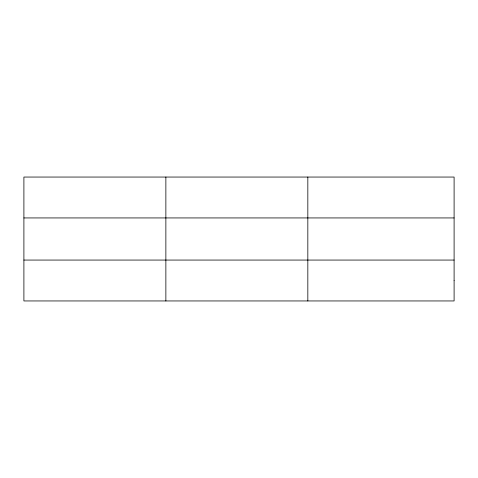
<?xml version="1.0" encoding="UTF-8"?>
<svg xmlns="http://www.w3.org/2000/svg" width="478" height="478" viewBox="0 0 478 478"><rect width="100%" height="100%" fill="white"/><g stroke="black" fill="none" stroke-linecap="round" stroke-linejoin="round"><path stroke-width="0.72" d="M165.866 300.949L165.866 177.051M307.832 300.949L307.832 177.051M23.9 217.938L454.1 217.938M23.9 260.062L454.1 260.062M454.1 280.502L454.1 300.949L23.9 300.949L23.9 177.051L454.1 177.051L454.1 280.502"/></g></svg>
